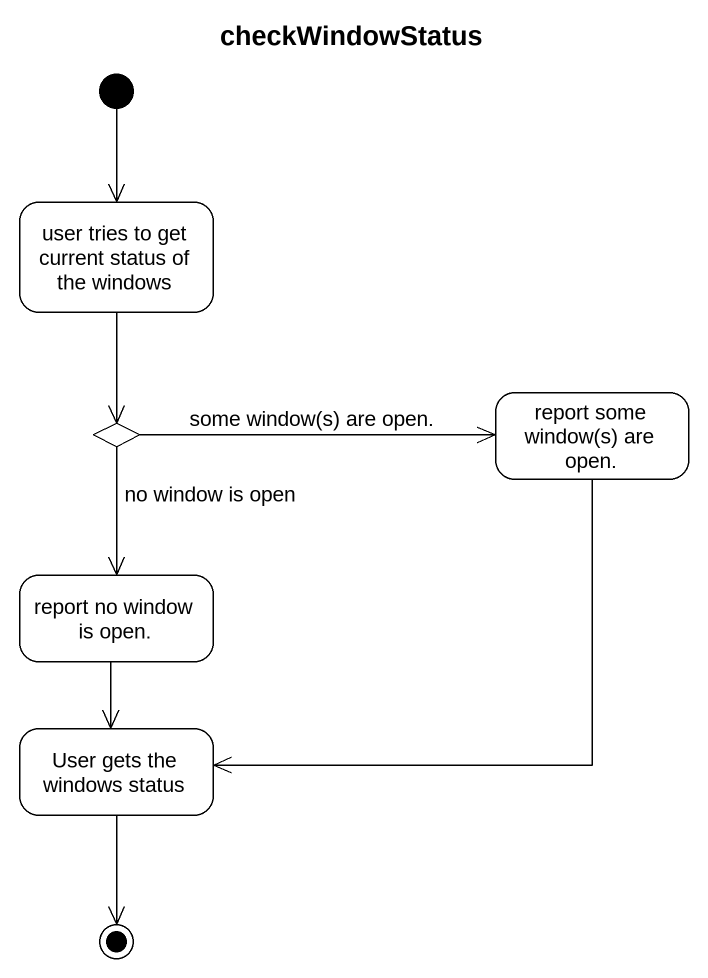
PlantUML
@startuml
title checkWindowStatus
hide empty description
state "user tries to get current status of the windows" as user_tries_to_get_current
state choice1 <<choice>>
state "report some window(s) are open." as report_some_window_s_are
state "report no window is open." as report_no_window_is_open
state "User gets the windows status" as User_gets_the_windows_status
[*] --> user_tries_to_get_current
user_tries_to_get_current --> choice1
choice1 -right-> report_some_window_s_are : some window(s) are open.
choice1 --> report_no_window_is_open : no window is open
report_some_window_s_are --> User_gets_the_windows_status
report_no_window_is_open --> User_gets_the_windows_status
User_gets_the_windows_status --> [*]
@enduml
